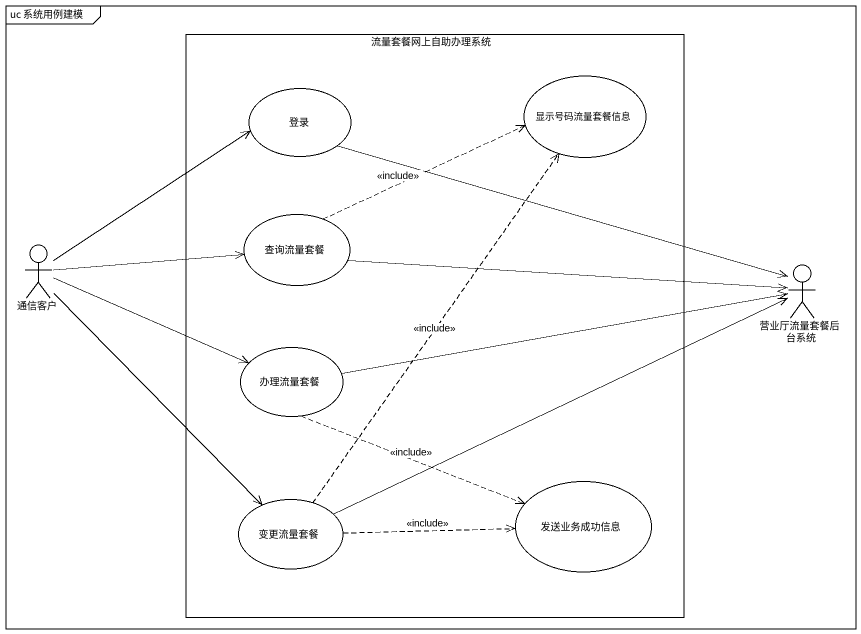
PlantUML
@startuml
mainframe uc 系统用例建模
rectangle 流量套餐网上自助办理系统 {
  usecase 显示号码流量套餐信息
  usecase 登录
  usecase 查询流量套餐
  usecase 办理流量套餐
  usecase 变更流量套餐
  usecase 发送业务成功信息
}
actor 通信客户
actor 营业厅流量套餐后台系统
登录 -right-> 营业厅流量套餐后台系统
查询流量套餐 .right.> 显示号码流量套餐信息 : <<include>>
查询流量套餐 -right-> 营业厅流量套餐后台系统
通信客户 -up-> 登录
通信客户 -right-> 查询流量套餐
通信客户 -right-> 办理流量套餐
通信客户 --> 变更流量套餐
办理流量套餐 -right-> 营业厅流量套餐后台系统
办理流量套餐 .right.> 发送业务成功信息 : <<include>>
变更流量套餐 .up.> 显示号码流量套餐信息 : <<include>>
变更流量套餐 -right-> 营业厅流量套餐后台系统
变更流量套餐 .right.> 发送业务成功信息 : <<include>>
@enduml
